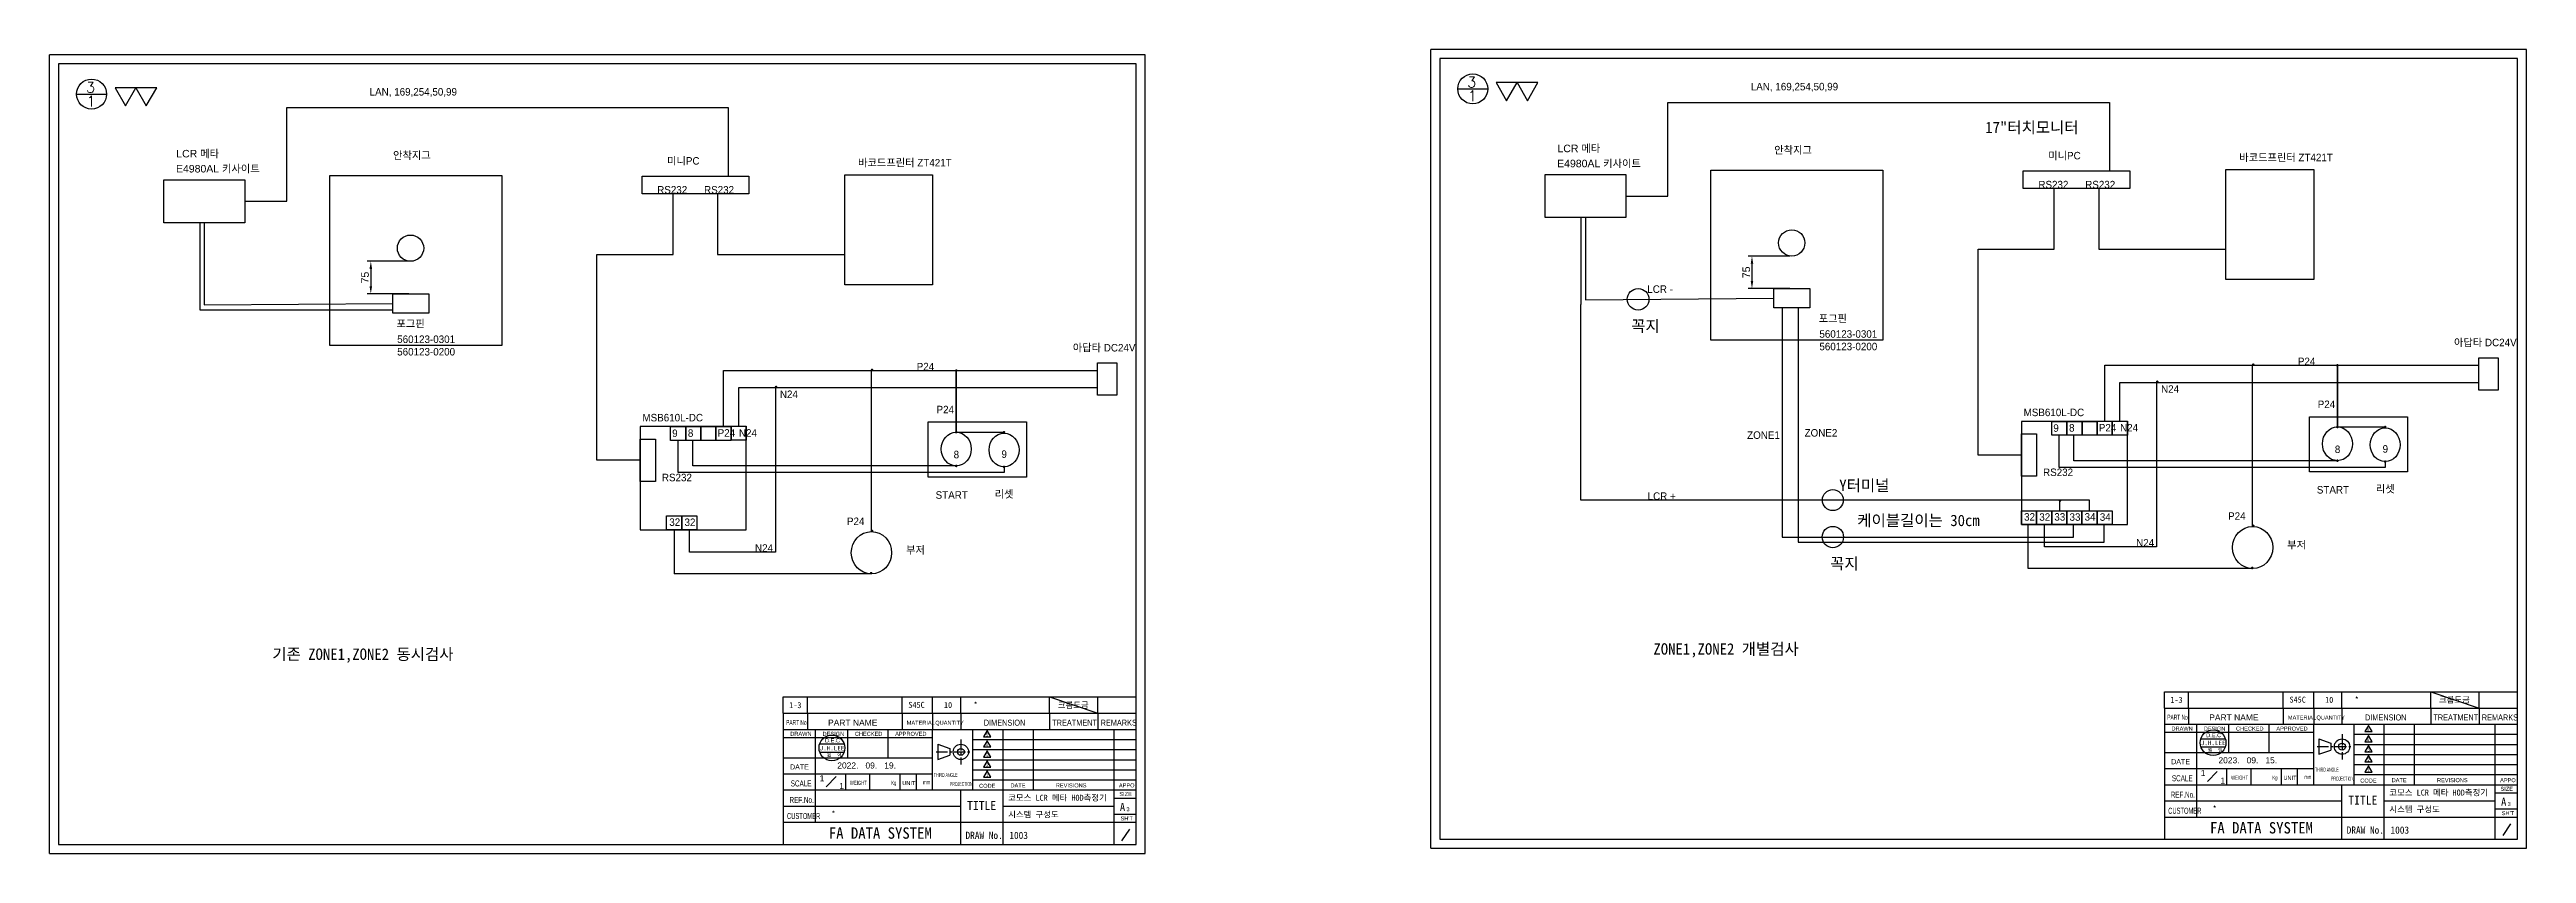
# Model space of a CAD drawing. Header units: millimetres. Extents: x 556 to 1381, y 428 to 696.
import ezdxf

# ---------------------------------------------------------------- set-up
doc = ezdxf.new("R2010")
doc.units = ezdxf.units.MM
doc.linetypes.add('CENTER', pattern=[2, 1.25, -0.25, 0.25, -0.25])
for name, color, linetype in [('가는실선', 4, 'Continuous'), ('실선', 3, 'Continuous'), ('실선2', 7, 'Continuous'), ('외형선', 5, 'Continuous'), ('중심선', 1, 'CENTER')]:
    doc.layers.add(name, color=color, linetype=linetype)
doc.styles.get("Standard").update_dxf_attribs({"font": 'arial.ttf'})
doc.styles.add('STYLE1', font='romant.shx')
doc.styles.add('STYLE2', font='BatangChe.TTF')
doc.styles.add('석', font='GulimChe.TTF')
doc.dimstyles.new('ISO-25', dxfattribs={"dimtxt": 2.5, "dimasz": 2.5, "dimexe": 1.25, "dimexo": 0.625, "dimtad": 1, "dimtxsty": 'Standard', "dimcen": 2.5, "dimadec": 0, "dimazin": 0, "dimtfac": 1, "dimtmove": 0, "dimatfit": 3, "dimfxl": 1, "dimarcsym": 0})

# ---------------------------------------------------------------- blocks, each defined once
blk = doc.blocks.new('*D9')
at = {"color": 0, "lineweight": -2, "transparency": 16777216}
for p, q in [((675.38, 625.19), (661.52, 625.19)), ((662.77, 622.69), (662.77, 616.88)), ((675.38, 614.38), (661.52, 614.38))]:
    blk.add_line(p, q, dxfattribs=at)
at = {"color": 0, "transparency": 16777216}
for points in [[(662.35, 622.69), (663.19, 622.69), (662.77, 625.19)], [(662.35, 616.88), (663.19, 616.88), (662.77, 614.38)]]:
    blk.add_solid(points, dxfattribs=at)
at = {"layer": 'Defpoints', "color": 0, "transparency": 16777216}
for p in [(676, 625.19), (662.77, 614.38), (676, 614.38)]:
    blk.add_point(p, dxfattribs=at)
at = {"color": 0, "transparency": 16777216, "insert": (660.87, 619.79), "char_height": 2.5, "attachment_point": 5, "rotation": 90}
blk.add_mtext('75', dxfattribs=at)
blk = doc.blocks.new('*D14')
at = {"color": 0, "lineweight": -2, "transparency": 16777216}
for p, q in [((1135.45, 626.94), (1121.59, 626.94)), ((1122.84, 624.44), (1122.84, 618.63)), ((1135.45, 616.13), (1121.59, 616.13))]:
    blk.add_line(p, q, dxfattribs=at)
at = {"color": 0, "transparency": 16777216}
for points in [[(1122.42, 624.44), (1123.26, 624.44), (1122.84, 626.94)], [(1122.42, 618.63), (1123.26, 618.63), (1122.84, 616.13)]]:
    blk.add_solid(points, dxfattribs=at)
at = {"layer": 'Defpoints', "color": 0, "transparency": 16777216}
for p in [(1136.07, 626.94), (1122.84, 616.13), (1136.07, 616.13)]:
    blk.add_point(p, dxfattribs=at)
at = {"color": 0, "transparency": 16777216, "insert": (1120.94, 621.53), "char_height": 2.5, "attachment_point": 5, "rotation": 90}
blk.add_mtext('75', dxfattribs=at)

msp = doc.modelspace()

# ---------------------------------------------------------------- linework, layer by layer
for p, q in [((1094.836, 646.947), (1094.836, 678.133)), ((1094.836, 678.133), (1241.894, 678.133)), ((1241.894, 678.133), (1241.894, 655.347)), ((634.766, 645.205), (634.766, 676.391)), ((634.766, 676.391), (781.823, 676.391)), ((781.823, 676.391), (781.823, 653.605)), ((620.76, 645.205), (634.766, 645.205)), ((763.438, 627.468), (763.438, 647.683)), ((778.256, 647.683), (778.256, 627.468)), ((1080.83, 646.947), (1094.836, 646.947)), ((1223.508, 629.21), (1223.508, 649.425)), ((1238.326, 649.425), (1238.326, 629.21)), ((605.791, 638.047), (605.791, 609.083)), ((607.314, 638.047), (607.314, 610.649)), ((1065.861, 639.79), (1065.861, 610.825)), ((1067.384, 639.79), (1067.384, 612.391)), ((738.091, 558.918), (738.091, 627.468)), ((738.091, 627.468), (763.438, 627.468)), ((778.256, 627.468), (820.619, 627.468)), ((1198.162, 560.66), (1198.162, 629.21)), ((1198.162, 629.21), (1223.508, 629.21)), ((1238.326, 629.21), (1280.689, 629.21)), ((607.314, 610.649), (670.087, 611.17)), ((1065.861, 545.674), (1065.861, 610.825)), ((1067.384, 612.391), (1130.157, 612.912)), ((605.791, 609.083), (670.087, 609.083)), ((1132.89, 609.699), (1132.89, 533.359)), ((1138.213, 609.699), (1138.213, 531.634)), ((780.264, 570.196), (780.264, 588.811)), ((780.264, 588.811), (904.655, 588.811)), ((829.536, 535.164), (829.536, 588.811)), ((857.786, 568.281), (857.786, 588.811)), ((857.786, 588.811), (857.786, 568.281)), ((1240.334, 571.939), (1240.334, 590.554)), ((1240.334, 590.554), (1364.726, 590.554)), ((1289.606, 536.906), (1289.606, 590.554)), ((1317.856, 570.024), (1317.856, 590.554)), ((1317.856, 590.554), (1317.856, 570.024)), ((785.304, 570.245), (785.304, 583.129)), ((785.304, 583.129), (904.655, 583.129)), ((797.556, 583.129), (797.556, 528.361)), ((1245.374, 571.987), (1245.374, 584.871)), ((1245.374, 584.871), (1364.726, 584.871)), ((1257.627, 584.871), (1257.627, 530.104)), ((1317.856, 570.024), (1333.765, 570.024)), ((765.151, 554.827), (765.151, 565.506)), ((770.002, 557.057), (770.002, 565.506)), ((857.786, 568.281), (873.695, 568.281)), ((1225.221, 556.569), (1225.221, 567.248)), ((1230.072, 558.799), (1230.072, 567.248)), ((752.519, 558.918), (738.091, 558.918)), ((873.695, 554.827), (765.151, 554.827)), ((857.786, 557.057), (770.002, 557.057)), ((873.695, 556.745), (873.695, 554.827)), ((1212.589, 560.66), (1198.162, 560.66)), ((1333.765, 556.569), (1225.221, 556.569)), ((1317.856, 558.799), (1230.072, 558.799)), ((1333.765, 558.487), (1333.765, 556.569)), ((1225.245, 545.674), (1065.861, 545.674)), ((1235.268, 545.674), (1225.245, 545.674)), ((1225.245, 545.674), (1225.245, 542.137)), ((1235.268, 542.137), (1235.268, 545.674)), ((1214.834, 522.847), (1214.834, 537.495)), ((1220.27, 530.104), (1220.27, 537.495)), ((1229.989, 533.359), (1229.989, 537.495)), ((1240.203, 531.634), (1240.203, 537.495)), ((763.83, 535.753), (763.83, 521.105)), ((768.909, 528.361), (768.909, 535.753)), ((797.556, 528.361), (768.909, 528.361)), ((1132.89, 533.359), (1229.989, 533.359)), ((1138.213, 531.634), (1240.203, 531.634)), ((1228.979, 530.104), (1220.27, 530.104)), ((1257.627, 530.104), (1228.979, 530.104)), ((829.536, 521.105), (763.83, 521.105)), ((1223.9, 522.847), (1214.834, 522.847)), ((1289.606, 522.847), (1223.9, 522.847)), ((888.857, 480.106), (904.985, 474.663)), ((1348.927, 481.849), (1365.055, 476.406))]:
    msp.add_line(p, q)
for points in [[(593.869, 652.363), (620.76, 652.363), (620.76, 638.047), (593.869, 638.047)], [(649.112, 653.823), (706.402, 653.823), (706.402, 597.147), (649.112, 597.147)], [(753.119, 653.605), (788.666, 653.605), (788.666, 647.683), (753.119, 647.683)], [(820.619, 653.988), (849.9, 653.988), (849.9, 617.355), (820.619, 617.355)], [(1053.939, 654.105), (1080.83, 654.105), (1080.83, 639.79), (1053.939, 639.79)], [(1109.182, 655.566), (1166.472, 655.566), (1166.472, 598.889), (1109.182, 598.889)], [(1213.19, 655.347), (1248.736, 655.347), (1248.736, 649.425), (1213.19, 649.425)], [(1280.689, 655.73), (1309.97, 655.73), (1309.97, 619.098), (1280.689, 619.098)], [(670.087, 614.383), (682.071, 614.383), (682.071, 607.956), (670.087, 607.956)], [(1130.157, 616.126), (1142.141, 616.126), (1142.141, 609.699), (1130.157, 609.699)], [(904.852, 591.359), (911.321, 591.359), (911.321, 580.582), (904.852, 580.582)], [(1364.922, 593.101), (1371.391, 593.101), (1371.391, 582.324), (1364.922, 582.324)], [(787.824, 570.148), (752.519, 570.148), (752.519, 535.753), (787.824, 535.753)], [(762.625, 570.148), (767.665, 570.148), (767.665, 565.506), (762.625, 565.506)], [(767.665, 570.148), (772.704, 570.148), (772.704, 565.506), (767.665, 565.506)], [(772.704, 570.148), (777.744, 570.148), (777.744, 565.506), (772.704, 565.506)], [(777.744, 570.196), (782.784, 570.196), (782.784, 565.554), (777.744, 565.554)], [(782.784, 570.245), (787.824, 570.245), (787.824, 565.603), (782.784, 565.603)], [(848.428, 571.711), (881.182, 571.711), (881.182, 553.315), (848.428, 553.315)], [(1247.894, 571.89), (1212.589, 571.89), (1212.589, 537.495), (1247.894, 537.495)], [(1222.695, 571.89), (1227.735, 571.89), (1227.735, 567.248), (1222.695, 567.248)], [(1227.735, 571.89), (1232.775, 571.89), (1232.775, 567.248), (1227.735, 567.248)], [(1232.775, 571.89), (1237.814, 571.89), (1237.814, 567.248), (1232.775, 567.248)], [(1237.814, 571.939), (1242.854, 571.939), (1242.854, 567.297), (1237.814, 567.297)], [(1242.854, 571.987), (1247.894, 571.987), (1247.894, 567.345), (1242.854, 567.345)], [(1308.498, 573.453), (1341.252, 573.453), (1341.252, 555.057), (1308.498, 555.057)], [(752.519, 565.992), (757.596, 565.992), (757.596, 551.843), (752.519, 551.843)], [(1212.589, 567.735), (1217.667, 567.735), (1217.667, 553.586), (1212.589, 553.586)], [(761.31, 540.395), (766.35, 540.395), (766.35, 535.753), (761.31, 535.753)], [(766.35, 540.395), (771.39, 540.395), (771.39, 535.753), (766.35, 535.753)], [(1212.589, 542.137), (1217.629, 542.137), (1217.629, 537.495), (1212.589, 537.495)], [(1217.629, 542.137), (1222.669, 542.137), (1222.669, 537.495), (1217.629, 537.495)], [(1222.669, 542.137), (1227.708, 542.137), (1227.708, 537.495), (1222.669, 537.495)], [(1227.708, 542.137), (1232.748, 542.137), (1232.748, 537.495), (1227.708, 537.495)], [(1232.748, 542.137), (1237.788, 542.137), (1237.788, 537.495), (1232.748, 537.495)], [(1237.788, 542.137), (1242.828, 542.137), (1242.828, 537.495), (1237.788, 537.495)]]:
    msp.add_lwpolyline(points, close=True)
at = {"const_width": 0.428}
for points in [[(829.536, 589.025, 1), (829.964, 589.025, 1)], [(857.572, 588.811, 1), (858, 588.811, 1)], [(1289.606, 590.768, 1), (1290.034, 590.768, 1)], [(1317.642, 590.554, 1), (1318.07, 590.554, 1)], [(797.556, 583.343, 1), (797.984, 583.343, 1)], [(1257.627, 585.085, 1), (1258.055, 585.085, 1)], [(1317.642, 570.024, 1), (1318.07, 570.024, 1)], [(1333.551, 570.024, 1), (1333.979, 570.024, 1)], [(857.572, 568.281, 1), (858, 568.281, 1)], [(873.481, 568.281, 1), (873.909, 568.281, 1)], [(857.572, 557.057, 1), (858, 557.057, 1)], [(873.481, 556.745, 1), (873.909, 556.745, 1)], [(1317.642, 558.799, 1), (1318.07, 558.799, 1)], [(1333.551, 558.487, 1), (1333.979, 558.487, 1)], [(1225.245, 545.535, 1), (1225.673, 545.535, 1)], [(1289.606, 537.121, 1), (1290.034, 537.121, 1)], [(829.536, 535.378, 1), (829.964, 535.378, 1)], [(829.211, 521.319, 1), (829.639, 521.319, 1)], [(1289.281, 523.061, 1), (1289.709, 523.061, 1)]]:
    msp.add_lwpolyline(points, format="xyb", close=True, dxfattribs=at)
for centre, radius in [((1136.073, 631.317), 4.382), ((676.003, 629.575), 4.382), ((1084.925, 612.537), 3.607), ((1149.776, 545.674), 3.486), ((1149.776, 533.359), 3.557)]:
    msp.add_circle(centre, radius)
for centre, major_axis, ratio in [((1317.856, 564.411), (0, -5.612), 0.8893112), ((1333.765, 564.099), (0, -5.612), 0.8893112), ((857.786, 562.669), (0, -5.612), 0.8893112), ((873.695, 562.357), (0, -5.612), 0.8893112), ((1289.606, 529.877), (0, 7.03), 0.9549987), ((829.536, 528.134), (0, 7.03), 0.9549987)]:
    msp.add_ellipse(centre, major_axis=major_axis, ratio=ratio)
at = {"layer": '가는실선'}
for p, q in [((555.753, 427.983), (555.753, 693.983)), ((555.753, 427.983), (555.753, 693.983)), ((920.753, 693.983), (555.753, 693.983)), ((920.753, 427.983), (920.753, 693.983)), ((1015.823, 429.726), (1015.823, 695.726)), ((1015.823, 429.726), (1015.823, 695.726)), ((1380.823, 695.726), (1015.823, 695.726)), ((1380.823, 429.726), (1380.823, 695.726)), ((800.153, 480.106), (917.753, 480.106)), ((808.217, 474.663), (808.217, 480.106)), ((839.736, 474.663), (839.736, 480.106)), ((849.881, 474.663), (849.881, 480.106)), ((859.299, 474.663), (859.299, 480.106)), ((888.857, 474.663), (888.857, 480.106)), ((904.985, 474.663), (904.985, 480.106)), ((1260.223, 481.849), (1377.823, 481.849)), ((1268.287, 476.406), (1268.287, 481.849)), ((1299.806, 476.406), (1299.806, 481.849)), ((1309.951, 476.406), (1309.951, 481.849)), ((1319.369, 476.406), (1319.369, 481.849)), ((1348.927, 476.406), (1348.927, 481.849)), ((1365.055, 476.406), (1365.055, 481.849)), ((808.217, 474.663), (808.217, 469.287)), ((839.736, 474.663), (839.736, 469.287)), ((849.881, 474.663), (849.881, 469.287)), ((859.299, 474.663), (859.299, 469.287)), ((888.857, 474.663), (888.857, 469.287)), ((904.985, 474.663), (904.985, 469.287)), ((1260.223, 471.03), (1377.823, 471.03)), ((1268.287, 476.406), (1268.287, 471.03)), ((1270.975, 440.118), (1270.975, 471.03)), ((1281.727, 461.622), (1281.727, 471.03)), ((1295.167, 461.622), (1295.167, 471.03)), ((1299.806, 476.406), (1299.806, 471.03)), ((1309.951, 476.406), (1309.951, 471.03)), ((1309.951, 450.87), (1309.951, 471.03)), ((1319.369, 476.406), (1319.369, 471.03)), ((1323.391, 450.87), (1323.391, 471.03)), ((1333.471, 432.726), (1333.471, 471.03)), ((1343.551, 450.87), (1343.551, 471.03)), ((1348.927, 476.406), (1348.927, 471.03)), ((1365.055, 476.406), (1365.055, 471.03)), ((1370.431, 432.726), (1370.431, 471.03)), ((800.153, 469.287), (917.753, 469.287)), ((800.153, 466.599), (849.881, 466.599)), ((810.905, 438.375), (810.905, 469.287)), ((821.657, 459.879), (821.657, 469.287)), ((835.097, 459.879), (835.097, 469.287)), ((849.881, 449.127), (849.881, 469.287)), ((863.321, 449.127), (863.321, 469.287)), ((863.321, 465.927), (917.753, 465.927)), ((863.321, 462.567), (917.753, 462.567)), ((873.401, 430.983), (873.401, 469.287)), ((883.481, 449.127), (883.481, 469.287)), ((910.361, 430.983), (910.361, 469.287)), ((1260.223, 468.342), (1309.951, 468.342)), ((1323.391, 467.67), (1377.823, 467.67)), ((1323.391, 464.31), (1377.823, 464.31)), ((800.153, 459.879), (849.881, 459.879)), ((800.153, 454.503), (849.881, 454.503)), ((820.985, 449.127), (820.985, 454.503)), ((829.049, 449.127), (829.049, 454.503)), ((839.129, 449.127), (839.129, 454.503)), ((844.505, 449.127), (844.505, 454.503)), ((863.321, 459.207), (917.753, 459.207)), ((863.321, 455.847), (917.753, 455.847)), ((1260.223, 461.622), (1309.951, 461.622)), ((1260.223, 456.246), (1309.951, 456.246)), ((1277.836, 455.31), (1274.536, 451.936)), ((1281.055, 450.87), (1281.055, 456.246)), ((1289.119, 450.87), (1289.119, 456.246)), ((1299.199, 450.87), (1299.199, 456.246)), ((1304.575, 450.87), (1304.575, 456.246)), ((1323.391, 460.95), (1377.823, 460.95)), ((1323.391, 457.59), (1377.823, 457.59)), ((1323.391, 454.23), (1377.823, 454.23)), ((800.153, 449.127), (917.753, 449.127)), ((817.766, 453.567), (814.466, 450.194)), ((859.289, 430.983), (859.289, 449.127)), ((863.321, 452.487), (917.753, 452.487)), ((910.361, 446.439), (917.753, 446.439)), ((1260.223, 450.87), (1377.823, 450.87)), ((1319.359, 432.726), (1319.359, 450.87)), ((1370.431, 448.182), (1377.823, 448.182)), ((800.153, 443.751), (859.289, 443.751)), ((800.153, 438.375), (917.753, 438.375)), ((873.401, 443.751), (910.361, 443.751)), ((910.361, 441.063), (917.753, 441.063)), ((1260.223, 445.494), (1319.359, 445.494)), ((1260.223, 440.118), (1377.823, 440.118)), ((1333.471, 445.494), (1370.431, 445.494)), ((1370.431, 442.806), (1377.823, 442.806)), ((1375.519, 437.801), (1372.909, 433.958)), ((915.449, 436.058), (912.839, 432.215)), ((1015.823, 429.726), (1380.823, 429.726)), ((555.753, 427.983), (920.753, 427.983))]:
    msp.add_line(p, q, dxfattribs=at)
for points in [[(1328.158, 470.65), (1326.944, 468.546), (1329.373, 468.546)], [(868.088, 468.907), (866.873, 466.804), (869.303, 466.804)], [(868.088, 465.547), (866.873, 463.444), (869.303, 463.444)], [(868.088, 462.187), (866.873, 460.084), (869.303, 460.084)], [(1328.158, 467.29), (1326.944, 465.186), (1329.373, 465.186)], [(1328.158, 463.93), (1326.944, 461.826), (1329.373, 461.826)], [(868.088, 458.827), (866.873, 456.724), (869.303, 456.724)], [(868.088, 455.467), (866.873, 453.364), (869.303, 453.364)], [(1328.158, 460.57), (1326.944, 458.466), (1329.373, 458.466)], [(1328.158, 457.21), (1326.944, 455.106), (1329.373, 455.106)]]:
    msp.add_lwpolyline(points, close=True, dxfattribs=at)
at = {"layer": '실선'}
for p, q in [((564.763, 680.886), (574.763, 680.886)), ((1024.834, 682.629), (1034.834, 682.629)), ((812.286, 464.449), (820.446, 464.449)), ((851.6, 464.38), (855.632, 462.97)), ((851.6, 464.38), (851.6, 459.264)), ((855.632, 462.97), (855.632, 460.674)), ((1272.357, 466.191), (1280.516, 466.191)), ((1272.376, 463.503), (1280.497, 463.503)), ((1311.671, 466.123), (1315.703, 464.712)), ((1311.671, 466.123), (1311.671, 461.006)), ((1311.671, 461.006), (1315.703, 462.416)), ((1315.703, 464.712), (1315.703, 462.416)), ((812.305, 461.761), (820.427, 461.761)), ((851.6, 459.264), (855.632, 460.674))]:
    msp.add_line(p, q, dxfattribs=at)
for points in [[(581.045, 676.95), (584.517, 682.964), (577.573, 682.964)], [(587.989, 676.95), (591.461, 682.964), (584.517, 682.964)], [(1041.116, 678.693), (1044.588, 684.706), (1037.644, 684.706)], [(1048.06, 678.693), (1051.532, 684.706), (1044.588, 684.706)]]:
    msp.add_lwpolyline(points, close=True, dxfattribs=at)
for centre, radius in [((569.763, 680.886), 5), ((1029.834, 682.629), 5), ((816.366, 463.134), 4.286), ((859.318, 461.822), 2.554), ((859.318, 461.822), 1.142), ((1276.436, 464.876), 4.286), ((1319.388, 463.564), 2.554), ((1319.388, 463.564), 1.142)]:
    msp.add_circle(centre, radius, dxfattribs=at)
at = {"layer": '외형선'}
for p, q in [((558.753, 690.983), (558.753, 430.983)), ((917.753, 690.983), (558.753, 690.983)), ((917.753, 430.983), (917.753, 690.983)), ((1018.823, 692.726), (1018.823, 432.726)), ((1377.823, 692.726), (1018.823, 692.726)), ((1377.823, 432.726), (1377.823, 692.726)), ((800.153, 474.663), (800.153, 480.106)), ((1260.223, 476.406), (1260.223, 481.849)), ((800.153, 474.663), (917.753, 474.663)), ((800.153, 474.663), (800.153, 430.983)), ((1260.223, 476.406), (1377.823, 476.406)), ((1260.223, 476.406), (1260.223, 432.726)), ((558.753, 430.983), (917.753, 430.983)), ((1018.823, 432.726), (1377.823, 432.726))]:
    msp.add_line(p, q, dxfattribs=at)
at = {"layer": '중심선', "ltscale": 3}
for p, q in [((859.318, 465.986), (859.318, 457.584)), ((1311.136, 463.564), (1322.37, 463.564)), ((1319.388, 467.729), (1319.388, 459.326)), ((851.065, 461.822), (862.3, 461.822))]:
    msp.add_line(p, q, dxfattribs=at)

# ---------------------------------------------------------------- texts
at = {"char_height": 2.5, "attachment_point": 1}
for s, width, insert in [('{\\fGulim|b0|i0|c129|p50;LAN, 169,254,50,99}', 29.43678, (662.378, 682.895)), ('{\\fGulim|b0|i0|c129|p50;LAN, 169,254,50,99}', 29.43678, (1122.448, 684.637)), ('LCR {\\fGulim|b0|i0|c129|p50;메타}', 29.43678, (597.975, 662.302)), ('{\\fGulim|b0|i0|c129|p50;안착지그}', 29.43678, (670.178, 661.757)), ('{\\fGulim|b0|i0|c129|p50;미니PC}', 29.43678, (761.451, 659.904)), ('LCR {\\fGulim|b0|i0|c129|p50;메타}', 29.43678, (1058.045, 664.044)), ('{\\fGulim|b0|i0|c129|p50;안착지그}', 29.43678, (1130.248, 663.5)), ('{\\fGulim|b0|i0|c129|p50;미니PC}', 29.43678, (1221.521, 661.646)), ('{\\fGulim|b0|i0|c129|p50;바코드프린터 ZT421T}', 29.43678, (1285.149, 661.033)), ('E4980AL {\\fGulim|b0|i0|c129|p50;키사이트}', 29.43678, (597.875, 657.278)), ('{\\fGulim|b0|i0|c129|p50;바코드프린터 ZT421T}', 29.43678, (825.079, 659.29)), ('E4980AL {\\fGulim|b0|i0|c129|p50;키사이트}', 29.43678, (1057.946, 659.021)), ('{\\fGulim|b0|i0|c129|p50;RS232}', 3.96653, (1218.244, 651.995)), ('{\\fGulim|b0|i0|c129|p50;RS232}', 3.96653, (1233.842, 651.995)), ('{\\fGulim|b0|i0|c129|p50;RS232}', 3.96653, (758.174, 650.253)), ('{\\fGulim|b0|i0|c129|p50;RS232}', 3.96653, (773.772, 650.253)), ('{\\fGulim|b0|i0|c129|p50;LCR -}', 10.37949, (1087.973, 617.189)), ('{\\fGulim|b0|i0|c129|p50;포그핀}', 29.43678, (671.333, 605.676)), ('{\\fGulim|b0|i0|c129|p50;포그핀}', 29.43678, (1145.069, 607.418)), ('{\\fGulim|b0|i0|c129|p50;560123-0301\\P560123-0200}', 29.43678, (671.561, 600.495)), ('{\\fGulim|b0|i0|c129|p50;아답타 DC24V}', 29.43678, (896.618, 597.669)), ('{\\fGulim|b0|i0|c129|p50;560123-0301\\P560123-0200}', 29.43678, (1145.297, 602.238)), ('{\\fGulim|b0|i0|c129|p50;아답타 DC24V}', 29.43678, (1356.688, 599.411)), ('{\\fGulim|b0|i0|c129|p50;P24}', 3.96653, (844.609, 591.378)), ('{\\fGulim|b0|i0|c129|p50;P24}', 3.96653, (1304.679, 593.12)), ('{\\fGulim|b0|i0|c129|p50;N24}', 3.96653, (799.037, 582.168)), ('{\\fGulim|b0|i0|c129|p50;N24}', 3.96653, (1259.107, 583.91)), ('{\\fGulim|b0|i0|c129|p50;P24}', 3.96653, (1311.284, 578.818)), ('{\\fGulim|b0|i0|c129|p50;MSB610L-DC}', 3.96653, (753.255, 574.383)), ('{\\fGulim|b0|i0|c129|p50;P24}', 3.96653, (778.306, 569.286)), ('{\\fGulim|b0|i0|c129|p50;N24}', 3.96653, (785.389, 569.286)), ('{\\fGulim|b0|i0|c129|p50;P24}', 3.96653, (851.214, 577.076)), ('{\\fGulim|b0|i0|c129|p50;ZONE2}', 10.37949, (1140.371, 569.313)), ('{\\fGulim|b0|i0|c129|p50;MSB610L-DC}', 3.96653, (1213.326, 576.125)), ('{\\fGulim|b0|i0|c129|p50;9}', 3.96653, (1223.218, 570.918)), ('{\\fGulim|b0|i0|c129|p50;8}', 3.96653, (1228.46, 570.981)), ('{\\fGulim|b0|i0|c129|p50;P24}', 3.96653, (1238.376, 571.029)), ('{\\fGulim|b0|i0|c129|p50;N24}', 3.96653, (1245.459, 571.029)), ('{\\fGulim|b0|i0|c129|p50;9}', 3.96653, (763.148, 569.176)), ('{\\fGulim|b0|i0|c129|p50;8}', 3.96653, (768.389, 569.239)), ('{\\fGulim|b0|i0|c129|p50;8}', 3.96653, (856.919, 562.09)), ('{\\fGulim|b0|i0|c129|p50;9}', 3.96653, (872.835, 562.221)), ('{\\fGulim|b0|i0|c129|p50;ZONE1}', 10.37949, (1121.239, 568.567)), ('{\\fGulim|b0|i0|c129|p50;8}', 3.96653, (1316.99, 563.833)), ('{\\fGulim|b0|i0|c129|p50;9}', 3.96653, (1332.905, 563.963)), ('{\\fGulim|b0|i0|c129|p50;RS232}', 3.96653, (759.729, 554.44)), ('{\\fGulim|b0|i0|c129|p50;RS232}', 3.96653, (1219.8, 556.182)), ('{\\fGulim|b0|i0|c129|p50;START}', 29.43678, (850.923, 548.615)), ('{\\fGulim|b0|i0|c129|p50;리셋}', 29.43678, (870.576, 548.927)), ('{\\fGulim|b0|i0|c129|p50;LCR +}', 10.37949, (1088.081, 548.244)), ('{\\fGulim|b0|i0|c129|p50;START}', 29.43678, (1310.993, 550.357)), ('{\\fGulim|b0|i0|c129|p50;리셋}', 29.43678, (1330.646, 550.669)), ('{\\fGulim|b0|i0|c129|p50;32}', 3.96653, (762.197, 539.583)), ('{\\fGulim|b0|i0|c129|p50;32}', 3.96653, (767.263, 539.539)), ('{\\fGulim|b0|i0|c129|p50;P24}', 3.96653, (821.372, 539.856)), ('{\\fGulim|b0|i0|c129|p50;32}', 3.96653, (1213.476, 541.326)), ('{\\fGulim|b0|i0|c129|p50;32}', 3.96653, (1218.542, 541.281)), ('{\\fGulim|b0|i0|c129|p50;33}', 3.96653, (1223.555, 541.326)), ('{\\fGulim|b0|i0|c129|p50;33}', 3.96653, (1228.621, 541.281)), ('{\\fGulim|b0|i0|c129|p50;34}', 3.96653, (1233.635, 541.326)), ('{\\fGulim|b0|i0|c129|p50;34}', 3.96653, (1238.701, 541.281)), ('{\\fGulim|b0|i0|c129|p50;P24}', 3.96653, (1281.443, 541.599)), ('{\\fGulim|b0|i0|c129|p50;N24}', 3.96653, (790.752, 530.958)), ('{\\fGulim|b0|i0|c129|p50;부저}', 29.43678, (841.044, 530.288)), ('{\\fGulim|b0|i0|c129|p50;N24}', 3.96653, (1250.822, 532.7)), ('{\\fGulim|b0|i0|c129|p50;부저}', 29.43678, (1301.115, 532.031))]:
    msp.add_mtext_dynamic_manual_height_columns(s, width=width, gutter_width=12.5, heights=[0], dxfattribs=dict(at, insert=insert))
at = {"layer": '가는실선', "style": 'STYLE2'}
for s, height, p in [('*', 2, (863.539, 476.469)), ('크롬도금', 2, (891.593, 476.442)), ('1-3', 2, (1262.212, 478.123)), ('S45C', 2, (1301.9, 478.211)), ('10', 2, (1313.758, 478.151)), ('*', 2, (1323.609, 478.211)), ('크롬도금', 2, (1351.664, 478.185)), ('1-3', 2, (802.142, 476.381)), ('S45C', 2, (841.829, 476.469)), ('10', 2, (853.688, 476.408)), ('J.H.LEE', 1.5, (812.285, 462.32)), ('J.H.LEE', 1.5, (1272.355, 464.062)), ('월  일', 1.2, (1274.681, 461.74)), ('월  일', 1.2, (814.61, 459.998)), ('코모스 LCR 메타 HOD측정기', 2, (875.087, 445.524)), ('TITLE', 3, (1321.468, 444.227)), ('코모스 LCR 메타 HOD측정기', 2, (1335.157, 447.266)), ('*', 2, (816.198, 440.148)), ('TITLE', 3, (861.398, 442.484)), ('시스템 구성도', 2, (875.087, 439.968)), ('*', 2, (1276.268, 441.89)), ('시스템 구성도', 2, (1335.157, 441.71)), ('DRAW No.', 2.4, (860.867, 432.821)), ('1003', 2.4, (875.465, 432.821)), ('DRAW No.', 2.4, (1320.937, 434.563)), ('1003', 2.4, (1335.535, 434.563))]:
    msp.add_text(s, height=height, dxfattribs=at).set_placement(p)
at = {"layer": '가는실선'}
for s, height, width, p in [('PART No.', 1.68, 0.55, (801.115, 470.763)), ('MATERIAL', 1.344, 0.8, (841.277, 470.839)), ('QUANTITY', 1.344, 0.8, (850.798, 470.839)), ('DIMENSION', 2, 0.8, (866.96, 470.533)), ('TREATMENT', 2, 0.8, (889.744, 470.533)), ('REMARKS', 2, 0.8, (905.872, 470.533)), ('PART No.', 1.68, 0.55, (1261.185, 472.505)), ('MATERIAL', 1.344, 0.8, (1301.347, 472.582)), ('QUANTITY', 1.344, 0.8, (1310.868, 472.582)), ('DIMENSION', 2, 0.8, (1327.03, 472.275)), ('TREATMENT', 2, 0.8, (1349.815, 472.275)), ('REMARKS', 2, 0.8, (1365.943, 472.275)), ('DRAWN', 1.344, 0.8, (802.498, 467.154)), ('DESIGN', 1.344, 0.8, (813.25, 467.154)), ('CHECKED', 1.344, 0.8, (824.002, 467.154)), ('APPROVED', 1.344, 0.8, (837.442, 467.154)), ('4', 0.96, 0.8, (867.559, 463.626)), ('5', 0.96, 0.8, (867.678, 466.986)), ('DRAWN', 1.344, 0.8, (1262.569, 468.897)), ('DESIGN', 1.344, 0.8, (1273.321, 468.897)), ('CHECKED', 1.344, 0.8, (1284.073, 468.897)), ('APPROVED', 1.344, 0.8, (1297.513, 468.897)), ('4', 0.96, 0.8, (1327.629, 465.369)), ('5', 0.96, 0.8, (1327.748, 468.729)), ('3', 0.96, 0.8, (1327.859, 462.009)), ('THIRD ANGLE', 1.344, 0.5, (850.319, 453.468)), ('1', 0.96, 0.8, (867.73, 453.546)), ('3', 0.96, 0.8, (867.789, 460.266)), ('2', 0.96, 0.8, (867.789, 456.906)), ('SCALE', 2.016, 0.6, (1262.72, 452.032)), ('WEIGHT', 1.344, 0.6, (1282.44, 452.569)), ('Kg', 1.344, 0.6, (1296.176, 452.569)), ('UNIT', 1.344, 0.8, (1299.859, 452.493)), ('mm', 1.344, 0.6, (1306.841, 452.799)), ('THIRD ANGLE', 1.344, 0.5, (1310.389, 455.211)), ('1', 0.96, 0.8, (1327.8, 455.289)), ('2', 0.96, 0.8, (1327.859, 458.649)), ('REF.No.', 2.016, 0.6, (802.238, 444.8)), ('SCALE', 2.016, 0.6, (802.65, 450.29)), ('WEIGHT', 1.344, 0.6, (822.37, 450.827)), ('Kg', 1.344, 0.6, (836.105, 450.827)), ('UNIT', 1.344, 0.8, (839.789, 450.75)), ('mm', 1.344, 0.6, (846.771, 451.057)), ('PROJECTION', 1.344, 0.5, (855.679, 450.465)), ('APPO', 1.344, 0.8, (911.962, 449.977)), ('SIZE', 1.344, 0.8, (912.099, 447.095)), ('REF.No.', 2.016, 0.6, (1262.308, 446.542)), ('PROJECTION', 1.344, 0.5, (1315.749, 452.207)), ('APPO', 1.344, 0.8, (1372.032, 451.72)), ('SIZE', 1.344, 0.8, (1372.17, 448.837)), ('CUSTOMER', 2.016, 0.55, (801.414, 439.447)), ("SH'T", 1.344, 0.8, (912.511, 438.997)), ('CUSTOMER', 2.016, 0.55, (1261.484, 441.19)), ("SH'T", 1.344, 0.8, (1372.582, 440.74))]:
    msp.add_text(s, height=height, dxfattribs=dict(at, width=width)).set_placement(p)
for s, height, p in [('PART NAME', 2.016, (815.081, 470.533)), ('PART NAME', 2.016, (1275.151, 472.275)), ('D.E.C', 1.344, (814.059, 464.957)), ('D.E.C', 1.344, (1274.129, 466.7)), ('DATE', 1.68, (802.42, 455.964)), ('1', 2.016, (812.285, 452.032)), ('2022.   09.   19.', 2.016, (818.148, 456.276)), ('DATE', 1.68, (1262.49, 457.706)), ('1', 2.016, (1272.356, 453.774)), ('2023.   09.   15.', 2.016, (1278.218, 458.018)), ('1', 2.016, (818.797, 449.47)), ('CODE', 1.344, (865.4, 449.84)), ('DATE', 1.344, (875.838, 449.977)), ('REVISIONS', 1.344, (890.947, 449.977)), ('1', 2.016, (1278.867, 451.212)), ('CODE', 1.344, (1325.47, 451.582)), ('DATE', 1.344, (1335.909, 451.72)), ('REVISIONS', 1.344, (1351.017, 451.72)), ('3', 1.344, (914.473, 442.046)), ('3', 1.344, (1374.543, 443.788))]:
    msp.add_text(s, height=height, dxfattribs=at).set_placement(p)
at = {"layer": '실선'}
for s, height, style, p in [('3', 3.5, 'STYLE1', (567.919, 681.382)), ('3', 3.5, 'STYLE1', (1027.989, 683.124)), ('1', 3.5, 'STYLE1', (568.099, 676.809)), ('1', 3.5, 'STYLE1', (1028.169, 678.552)), ('A', 2.688, 'STYLE2', (1372.366, 443.861)), ('A', 2.688, 'STYLE2', (912.296, 442.119))]:
    msp.add_text(s, height=height, dxfattribs=dict(at, style=style)).set_placement(p)
at = {"layer": '실선2', "color": 4, "style": '석'}
for s, height, p in [('17"터치모니터', 3.7901, (1200.538, 667.885)), ('꼭지', 3.7901, (1082.609, 601.753)), ('Y터미널', 3.7901, (1151.916, 548.684)), ('케이블길이는 30cm', 3.79006, (1157.911, 537.012)), ('꼭지', 3.7901, (1148.847, 522.609)), ('기존 ZONE1,ZONE2 동시검사', 3.79006, (629.947, 492.453)), ('ZONE1,ZONE2 개별검사', 3.79006, (1090.017, 494.196)), ('FA DATA SYSTEM', 3.79006, (1275.412, 434.63)), ('FA DATA SYSTEM', 3.79006, (815.341, 432.888))]:
    msp.add_text(s, height=height, dxfattribs=at).set_placement(p)

# ---------------------------------------------------------------- dimensions: what is measured, and where the dimension line sits
for base, p1, p2, picture, middle in [((662.769, 614.383), (676.003, 625.193), (676.003, 614.383), '*D9', (660.872, 619.788)), ((1122.839, 616.126), (1136.073, 626.935), (1136.073, 616.126), '*D14', (1120.943, 621.531))]:
    dim = msp.add_linear_dim(base=base, p1=p1, p2=p2, angle=90, text='75', dimstyle='ISO-25', override={"dimcen": 1})
    dim.commit()
    dim.dimension.update_dxf_attribs({"geometry": picture, "text_midpoint": middle})

doc.saveas('drawing.dxf')
